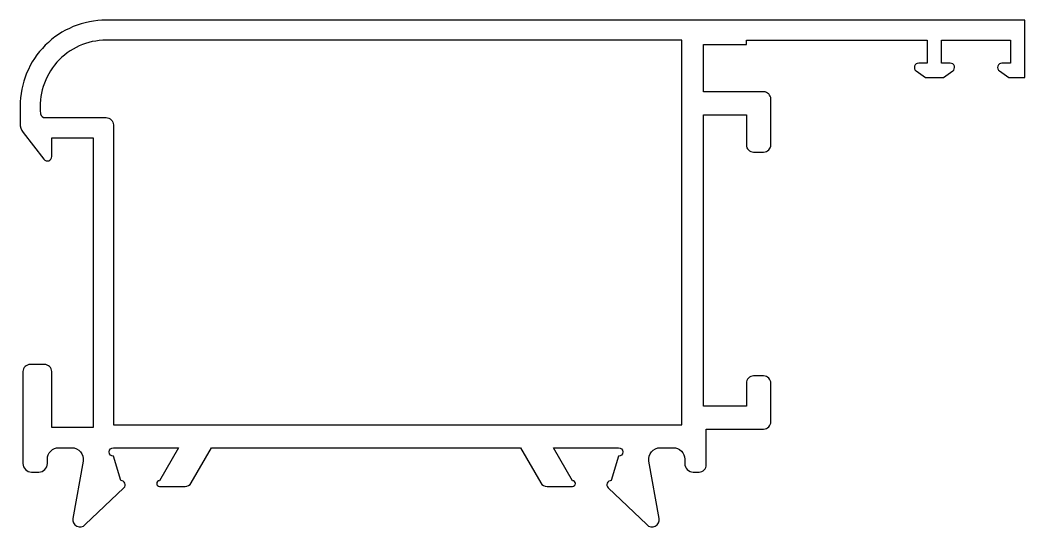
# Model space of a CAD drawing. Extents: x 127.4 to 197.4, y 202.6 to 237.9.
import ezdxf

# ---------------------------------------------------------------- set-up
doc = ezdxf.new("R2010")
doc.units = 0
doc.layers.get('0').update_dxf_attribs({"linetype": 'CONTINUOUS'})

msp = doc.modelspace()

# ---------------------------------------------------------------- linework, layer by layer
for points in [[(137.145, 205.824, 1), (137.145, 205.424), (138.923, 205.424, 0.267949), (139.356, 205.674), (140.77, 208.124), (162.291, 208.124), (163.705, 205.674, 0.267949), (164.138, 205.424), (165.916, 205.424, 1), (165.916, 205.824), (164.588, 208.124), (169.121, 208.124, -1), (169.121, 207.524), (168.615, 205.834, 0.660423), (168.394, 205.329), (171.09, 202.761, 0.745119), (171.947, 203.19), (171.243, 207.185, -0.466308), (172.03, 208.124), (172.93, 208.124, -0.414214), (173.73, 207.324), (173.73, 207.024, 0.414214), (174.33, 206.424), (174.73, 206.424, 0.414214), (175.23, 206.924), (175.23, 209.424), (179.23, 209.424, 0.414214), (179.73, 209.924), (179.73, 212.624, 0.414214), (179.23, 213.124), (178.53, 213.124, 0.414214), (178.03, 212.624), (178.03, 211.024), (175.03, 211.024), (175.03, 231.324), (178.03, 231.324), (178.03, 229.224, 0.414214), (178.53, 228.724), (179.23, 228.724, 0.414214), (179.73, 229.224), (179.73, 232.424, 0.414214), (179.23, 232.924), (175.03, 232.924), (175.03, 236.224), (178.044, 236.224), (178.044, 236.524), (190.63, 236.524), (190.63, 234.924), (190.03, 234.924, 0.73323), (189.858, 234.378), (190.507, 233.924), (191.754, 233.924), (192.402, 234.378, 0.73323), (192.23, 234.924), (191.63, 234.924), (191.63, 236.524), (196.43, 236.524), (196.43, 234.924), (195.83, 234.924, 0.73323), (195.658, 234.378), (196.307, 233.924), (197.43, 233.924), (197.43, 237.924), (133.43, 237.924, 0.414214), (127.43, 231.924), (127.43, 230.708, 0.166603), (127.641, 230.094), (129.093, 228.224, 0.714379), (129.63, 228.408), (129.63, 229.724), (132.53, 229.724), (132.53, 209.524), (129.63, 209.524), (129.63, 213.424, 0.414214), (129.13, 213.924), (128.13, 213.924, 0.414214), (127.63, 213.424), (127.63, 207.024, 0.414214), (128.23, 206.424), (128.73, 206.424, 0.414214), (129.33, 207.024), (129.33, 207.324, -0.414214), (130.13, 208.124), (131.03, 208.124, -0.466308), (131.818, 207.185), (131.114, 203.19, 0.745119), (131.971, 202.761), (134.667, 205.329, 0.660423), (134.446, 205.834), (133.94, 207.524, -1), (133.94, 208.124), (138.473, 208.124), (138.473, 208.124), (138.473, 208.124)], [(133.43, 231.124, -0.414214), (133.93, 230.624), (133.93, 209.724), (173.53, 209.724), (173.53, 236.524), (133.43, 236.524, 0.448775), (128.862, 231.389, 0.380477), (129.16, 231.124)]]:
    msp.add_lwpolyline(points, format="xyb", close=True)

doc.saveas('drawing.dxf')
